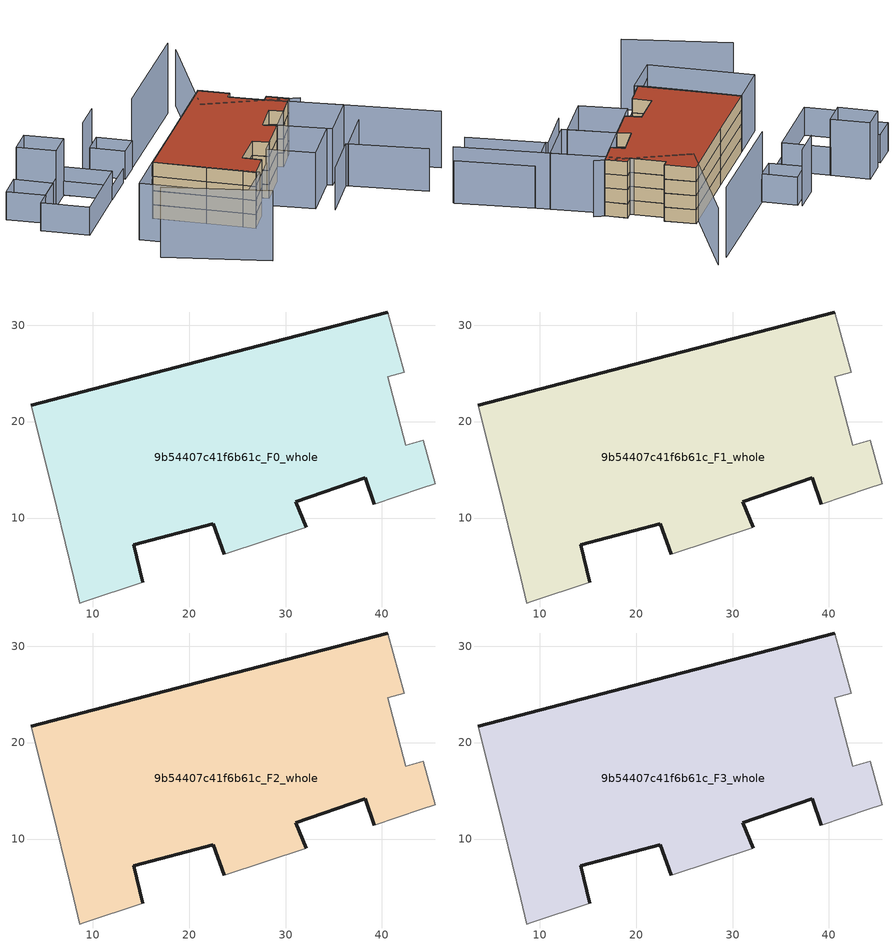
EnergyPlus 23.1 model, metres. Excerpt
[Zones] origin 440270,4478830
9b54407c41f6b61c_F0_whole
 floor ground (EU_floor_Construction): 44.07,13.06 45.54,13.55 44.3,18.09 42.47,17.55 40.58,24.62 42.32,25.13 40.58,31.36 20.84,26.2 3.62,21.71 6.26,11.05 8.04,3.82 8.69,1.19 9.1,1.32 15.17,3.36 14.26,7.24 22.52,9.42 23.64,6.22 32.15,9.06 31.08,11.71 38.27,14.18 39.21,11.41 z0
 wall outside (EU_wall_Construction): 39.21,11.41 38.27,14.18 31.08,11.71 32.15,9.06 / 23.64,6.22 22.52,9.42 14.26,7.24 15.17,3.36 / 3.62,21.71 20.84,26.2 40.58,31.36 z0:3
 wall adiabatic (EU_wall_Construction): 32.15,9.06 23.64,6.22 / 15.17,3.36 9.1,1.32 8.69,1.19 8.04,3.82 6.26,11.05 3.62,21.71 / 40.58,31.36 42.32,25.13 40.58,24.62 42.47,17.55 44.3,18.09 45.54,13.55 44.07,13.06 39.21,11.41 z0:3
9b54407c41f6b61c_F1_whole
 floor to 9b54407c41f6b61c_F0_whole (EU_floor_Construction): 44.06,13.06 45.54,13.55 44.3,18.09 42.47,17.55 40.58,24.62 42.32,25.13 40.58,31.36 20.84,26.2 3.62,21.71 6.26,11.05 8.04,3.82 8.69,1.19 9.1,1.32 15.17,3.36 14.26,7.24 22.51,9.42 23.64,6.22 32.15,9.06 31.08,11.71 38.26,14.18 39.21,11.41 z3
 wall outside (EU_wall_Construction): 39.21,11.41 38.27,14.18 31.08,11.71 32.15,9.06 / 23.64,6.22 22.52,9.42 14.26,7.24 15.17,3.36 / 3.62,21.71 20.84,26.2 40.58,31.36 z3:6
 wall adiabatic (EU_wall_Construction): 32.15,9.06 23.64,6.22 / 15.17,3.36 9.1,1.32 8.69,1.19 8.04,3.82 6.26,11.05 3.62,21.71 / 40.58,31.36 42.32,25.13 40.58,24.62 42.47,17.55 44.3,18.09 45.54,13.55 44.07,13.06 39.21,11.41 z3:6
9b54407c41f6b61c_F2_whole
 floor to 9b54407c41f6b61c_F1_whole (EU_floor_Construction): 44.06,13.06 45.54,13.55 44.3,18.09 42.47,17.55 40.58,24.62 42.32,25.13 40.58,31.36 20.84,26.2 3.62,21.71 6.26,11.05 8.04,3.82 8.69,1.19 9.1,1.32 15.17,3.36 14.26,7.24 22.51,9.42 23.64,6.22 32.15,9.06 31.08,11.71 38.26,14.18 39.21,11.41 z6
 wall outside (EU_wall_Construction): 39.21,11.41 38.27,14.18 31.08,11.71 32.15,9.06 / 23.64,6.22 22.52,9.42 14.26,7.24 15.17,3.36 / 3.62,21.71 20.84,26.2 40.58,31.36 z6:9
 wall adiabatic (EU_wall_Construction): 32.15,9.06 23.64,6.22 / 15.17,3.36 9.1,1.32 8.69,1.19 8.04,3.82 6.26,11.05 3.62,21.71 / 40.58,31.36 42.32,25.13 40.58,24.62 42.47,17.55 44.3,18.09 45.54,13.55 44.07,13.06 39.21,11.41 z6:9
9b54407c41f6b61c_F3_whole
 floor to 9b54407c41f6b61c_F2_whole (EU_floor_Construction): 44.06,13.06 45.54,13.55 44.3,18.09 42.47,17.55 40.58,24.62 42.32,25.13 40.58,31.36 20.84,26.2 3.62,21.71 6.26,11.05 8.04,3.82 8.69,1.19 9.1,1.32 15.17,3.36 14.26,7.24 22.51,9.42 23.64,6.22 32.15,9.06 31.08,11.71 38.26,14.18 39.21,11.41 z9
 wall outside (EU_wall_Construction): 39.21,11.41 38.27,14.18 31.08,11.71 32.15,9.06 / 23.64,6.22 22.52,9.42 14.26,7.24 15.17,3.36 / 3.62,21.71 20.84,26.2 40.58,31.36 z9:12
 wall adiabatic (EU_wall_Construction): 32.15,9.06 23.64,6.22 / 15.17,3.36 9.1,1.32 8.69,1.19 8.04,3.82 6.26,11.05 3.62,21.71 / 40.58,31.36 42.32,25.13 40.58,24.62 42.47,17.55 44.3,18.09 45.54,13.55 44.07,13.06 39.21,11.41 z9:12
 roof outside (EU_roof_Construction): 40.58,31.36 42.32,25.13 40.58,24.62 42.47,17.55 44.3,18.09 45.54,13.55 44.07,13.06 39.21,11.41 38.27,14.18 31.08,11.71 32.15,9.06 23.64,6.22 22.52,9.42 14.26,7.24 15.17,3.36 9.1,1.32 8.69,1.19 8.04,3.82 6.26,11.05 3.62,21.71 20.84,26.2 z12
shading: 24.67,-7.99 36.58,-3.91 / 36.58,-3.91 42,-19.71 / 36.74,-4.36 48.6,-0.41 / 48.6,-0.41 53.75,-15.83 / -3.3,-2.79 20.53,5.11 z0:9; 53.81,-16.03 41.71,19.96 / 46.9,11.81 34.53,27.56 / 34.53,27.56 56.98,45.19 / 22.42,45.43 15.12,43.53 / 35.33,-0.31 23.39,-4.31 / 23.39,-4.31 20.25,5.08 / 20.25,5.08 32.19,9.08 / 32.19,9.08 35.33,-0.31 / -1.62,-2.27 -7.18,18.87 / -7.18,18.87 3.62,21.71 / 3.62,21.71 9.18,0.56 / 9.18,0.56 -1.62,-2.27 / 32.14,9.06 44.06,13.06 / 44.06,13.06 47.62,2.47 / 47.62,2.47 35.7,-1.53 / 35.7,-1.53 32.14,9.06 / -0.12,41.29 -2.17,49.09 / -2.17,49.09 3.94,50.69 / 3.94,50.69 5.99,42.89 / 5.99,42.89 -0.12,41.29 z0:12; -13.22,10.82 -4.36,-9.53 / 52.91,44.7 24.35,37.42 z0:15; -12.38,38.09 6.02,42.92 / 6.02,42.92 8.53,33.37 / 8.53,33.37 -9.86,28.53 / -9.86,28.53 -12.38,38.09 / 24.4,37.43 18.95,36.03 / 18.95,36.03 17.14,43.04 / 17.14,43.04 22.58,44.45 / 22.58,44.45 24.4,37.43 / -4.34,48.55 -2.26,40.74 / -2.26,40.74 -8.5,39.07 / -8.5,39.07 -10.59,46.89 / -10.59,46.89 -4.34,48.55 z0:6; 17.21,35.55 8.45,33.26 / 8.45,33.26 3.9,50.7 z0:3
[Building]
EU S2 Campaign: North Axis=0; Terrain=City; Solar Distribution=FullExterior
[Site:Location]
Madrid: Latitude=40.5; Longitude=-3.5; Time Zone=1; Elevation=609
[SizingPeriod:WeatherFileDays]
AnnualSizingPeriod: Begin Month=1; Begin Day of Month=1; End Month=12; End Day of Month=31; Day of Week for Start Day=Monday; Use Weather File Daylight Saving Period=No; Use Weather File Rain and Snow Indicators=No
[MATERIAL]
EU_InternalMass_Material: Roughness=MediumRough; Thickness=0.1; Conductivity=1; Density=1800; Specific Heat=900; Thermal Absorptance=0.9; Solar Absorptance=0.7; Visible Absorptance=0.7
[MATERIAL:NOMASS] Roughness=MediumRough; Thermal Absorptance=0.9; Solar Absorptance=0.7; Visible Absorptance=0.7
Name | Thermal Resistance
EU_wall_NoMass | 0.609216
EU_roof_NoMass | 0.513268
EU_floor_NoMass | 0.568163
[CONSTRUCTION]
EU_wall_Construction: EU_wall_NoMass
EU_roof_Construction: EU_roof_NoMass
EU_floor_Construction: EU_floor_NoMass
EU_InternalMass_Construction: EU_InternalMass_Material
[ZONE] Type=1; Multiplier=1; Ceiling Height=autocalculate; Volume=2084.86; Floor Area=autocalculate; Part of Total Floor Area=Yes
9b54407c41f6b61c_F0_whole; 9b54407c41f6b61c_F1_whole; 9b54407c41f6b61c_F2_whole; 9b54407c41f6b61c_F3_whole
[INTERNALMASS] Construction=EU_InternalMass_Construction; Surface Area=668.406
Name | Zone or ZoneList
9b54407c41f6b61c_F0_whole_EU_InternalMass | 9b54407c41f6b61c_F0_whole
9b54407c41f6b61c_F1_whole_EU_InternalMass | 9b54407c41f6b61c_F1_whole
9b54407c41f6b61c_F2_whole_EU_InternalMass | 9b54407c41f6b61c_F2_whole
9b54407c41f6b61c_F3_whole_EU_InternalMass | 9b54407c41f6b61c_F3_whole
[OTHEREQUIPMENT] Fuel Type=Electricity; Design Level Calculation Method=Watts/Area; Power per Zone Floor Area=1; Fraction Latent=0; Fraction Radiant=0; Fraction Lost=0; Carbon Dioxide Generation Rate=0; EndUse Subcategory=EU_Step8_InternalGains
Name | Zone or ZoneList or Space or SpaceList | Schedule
EU_Step8_InternalGain_9b54407c41f6b61c_F0_whole_f000 | 9b54407c41f6b61c_F0_whole | EU_Step8_GainSchedule_9b54407c41f6b61c_F0_whole_f000
EU_Step8_InternalGain_9b54407c41f6b61c_F1_whole_f000 | 9b54407c41f6b61c_F1_whole | EU_Step8_GainSchedule_9b54407c41f6b61c_F1_whole_f000
EU_Step8_InternalGain_9b54407c41f6b61c_F2_whole_f000 | 9b54407c41f6b61c_F2_whole | EU_Step8_GainSchedule_9b54407c41f6b61c_F2_whole_f000
EU_Step8_InternalGain_9b54407c41f6b61c_F3_whole_f000 | 9b54407c41f6b61c_F3_whole | EU_Step8_GainSchedule_9b54407c41f6b61c_F3_whole_f000
[ZONEVENTILATION:DESIGNFLOWRATE] Schedule=EU_AlwaysOn; Design Flow Rate Calculation Method=AirChanges/Hour; Air Changes per Hour=0.752966; Ventilation Type=Natural; Fan Pressure Rise=0; Fan Total Efficiency=1; Constant Term Coefficient=1; Temperature Term Coefficient=0; Velocity Term Coefficient=0; Velocity Squared Term Coefficient=0; Minimum Indoor Temperature=-100; Maximum Indoor Temperature=100; Delta Temperature=-100; Minimum Outdoor Temperature=-100; Maximum Outdoor Temperature=100; Maximum Wind Speed=40
Name | Zone or ZoneList or Space or SpaceList
EU_ConstantAir_9b54407c41f6b61c_F0_whole | 9b54407c41f6b61c_F0_whole
EU_ConstantAir_9b54407c41f6b61c_F1_whole | 9b54407c41f6b61c_F1_whole
EU_ConstantAir_9b54407c41f6b61c_F2_whole | 9b54407c41f6b61c_F2_whole
EU_ConstantAir_9b54407c41f6b61c_F3_whole | 9b54407c41f6b61c_F3_whole
[HVACTEMPLATE:THERMOSTAT] Constant Heating Setpoint=20; Constant Cooling Setpoint=50
EU_HeatOnly_9b54407c41f6b61c_F0_whole; EU_HeatOnly_9b54407c41f6b61c_F1_whole; EU_HeatOnly_9b54407c41f6b61c_F2_whole; EU_HeatOnly_9b54407c41f6b61c_F3_whole
[HVACTEMPLATE:ZONE:IDEALLOADSAIRSYSTEM] System Availability Schedule=EU_AlwaysOn; Maximum Heating Supply Air Temperature=50; Minimum Cooling Supply Air Temperature=13; Maximum Heating Supply Air Humidity Ratio=0.0156; Minimum Cooling Supply Air Humidity Ratio=0.0077; Heating Limit=NoLimit; Cooling Limit=NoLimit; Heating Availability Schedule=EU_AlwaysOn; Cooling Availability Schedule=EU_CoolingOff; Dehumidification Control Type=ConstantSensibleHeatRatio; Cooling Sensible Heat Ratio=0.7; Dehumidification Setpoint=60; Humidification Control Type=None; Humidification Setpoint=30; Outdoor Air Method=None; Outdoor Air Flow Rate per Person=0.00944; Outdoor Air Flow Rate per Zone Floor Area=0; Outdoor Air Flow Rate per Zone=0; Demand Controlled Ventilation Type=None; Outdoor Air Economizer Type=NoEconomizer; Heat Recovery Type=None; Sensible Heat Recovery Effectiveness=0.7; Latent Heat Recovery Effectiveness=0.65
Name | Template Thermostat
9b54407c41f6b61c_F0_whole | EU_HeatOnly_9b54407c41f6b61c_F0_whole
9b54407c41f6b61c_F1_whole | EU_HeatOnly_9b54407c41f6b61c_F1_whole
9b54407c41f6b61c_F2_whole | EU_HeatOnly_9b54407c41f6b61c_F2_whole
9b54407c41f6b61c_F3_whole | EU_HeatOnly_9b54407c41f6b61c_F3_whole
[SIZING:ZONE] Zone Cooling Design Supply Air Temperature Input Method=SupplyAirTemperature; Zone Cooling Design Supply Air Temperature=13; Zone Heating Design Supply Air Temperature Input Method=SupplyAirTemperature; Zone Heating Design Supply Air Temperature=50; Zone Cooling Design Supply Air Humidity Ratio=0.008; Zone Heating Design Supply Air Humidity Ratio=0.008; Cooling Design Air Flow Method=DesignDay; Cooling Design Air Flow Rate=0; Cooling Minimum Air Flow per Zone Floor Area=0.000762; Cooling Minimum Air Flow=0; Cooling Minimum Air Flow Fraction=0.2; Heating Design Air Flow Method=DesignDay; Heating Design Air Flow Rate=0; Heating Maximum Air Flow per Zone Floor Area=0.002032; Heating Maximum Air Flow=0.141576; Heating Maximum Air Flow Fraction=0.3; Account for Dedicated Outdoor Air System=No; Dedicated Outdoor Air System Control Strategy=NeutralSupplyAir; Dedicated Outdoor Air Low Setpoint Temperature for Design=autosize; Dedicated Outdoor Air High Setpoint Temperature for Design=autosize; Zone Load Sizing Method=Sensible Load Only No Latent Load; Zone Latent Cooling Design Supply Air Humidity Ratio Input Method=HumidityRatioDifference; Zone Cooling Design Supply Air Humidity Ratio Difference=0.005; Zone Latent Heating Design Supply Air Humidity Ratio Input Method=HumidityRatioDifference; Zone Humidification Design Supply Air Humidity Ratio Difference=0.005
9b54407c41f6b61c_F0_whole; 9b54407c41f6b61c_F1_whole; 9b54407c41f6b61c_F2_whole; 9b54407c41f6b61c_F3_whole
[SCHEDULE:CONSTANT]
Name | Hourly Value
EU_AlwaysOn | 1
EU_CoolingOff | 0
[SCHEDULE:FILE] Column Number=1; Rows to Skip at Top=0; Number of Hours of Data=8760; Column Separator=Comma; Interpolate to Timestep=No; Minutes per Item=60; Adjust Schedule for Daylight Savings=Yes
Name | File
EU_Step8_GainSchedule_9b54407c41f6b61c_F0_whole_f000 | ../../schedules/9b54407c41f6b61c/9b54407c41f6b61c_F0_whole_f000_gain.csv
EU_Step8_GainSchedule_9b54407c41f6b61c_F1_whole_f000 | ../../schedules/9b54407c41f6b61c/9b54407c41f6b61c_F1_whole_f000_gain.csv
EU_Step8_GainSchedule_9b54407c41f6b61c_F2_whole_f000 | ../../schedules/9b54407c41f6b61c/9b54407c41f6b61c_F2_whole_f000_gain.csv
EU_Step8_GainSchedule_9b54407c41f6b61c_F3_whole_f000 | ../../schedules/9b54407c41f6b61c/9b54407c41f6b61c_F3_whole_f000_gain.csv
